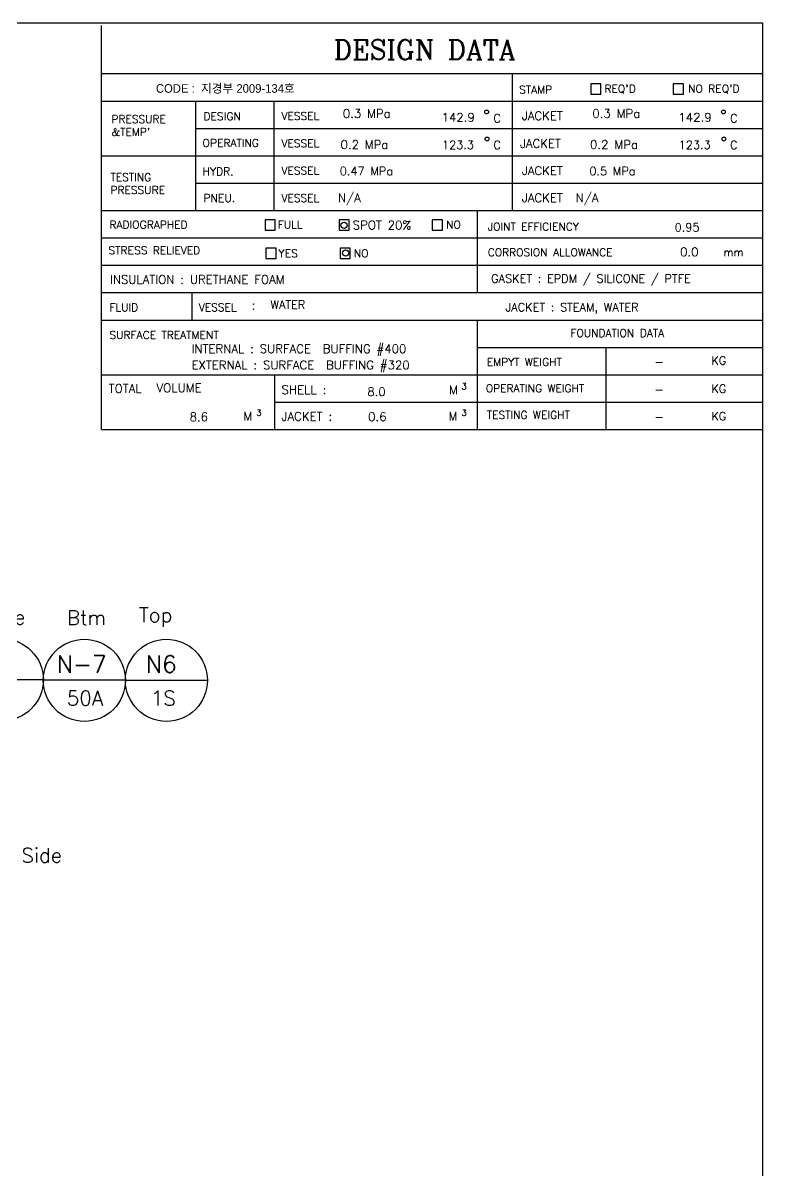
# Model space of a CAD drawing. Extents: x -25020 to 76207, y -43768 to 84651.
# Drawn here: x 7928 to 10242, y 3624 to 7142 of the extents above; entities that cross this region are included whole.
import ezdxf

# ---------------------------------------------------------------- set-up
doc = ezdxf.new("R2010")
doc.units = 0
doc.header["$LTSCALE"] = 120
doc.header["$MEASUREMENT"] = 0
for name, color, linetype in [('4', 130, 'CONTINUOUS'), ('L3', 3, 'CONTINUOUS'), ('치수선', 4, 'CONTINUOUS')]:
    doc.layers.add(name, color=color, linetype=linetype)
doc.styles.add('H', font='')
doc.styles.add('ROMANC', font='romanc')
doc.styles.add('ROMANS', font='romans.shx')
doc.styles.get("Standard").update_dxf_attribs({"font": 'romans.shx'})
doc.styles.get('H').set_extended_font_data('Dotum')

msp = doc.modelspace()

# ---------------------------------------------------------------- linework, layer by layer
at = {"layer": '4', "lineweight": -2}
for p, q in [((0, 7142.48), (10198.02, 7142.48)), ((0, 7142.48), (10198.02, 7142.48)), ((10198.02, 7142.48), (10198.02, 0)), ((10198.02, 7142.48), (10198.02, 0)), ((9670.48, 6955.51), (9670.48, 6924.32)), ((9701.67, 6955.51), (9670.48, 6955.51)), ((9701.67, 6924.32), (9701.67, 6955.51)), ((9923.65, 6955.51), (9923.65, 6924.32)), ((9954.84, 6955.51), (9923.65, 6955.51)), ((9954.84, 6924.32), (9954.84, 6955.51)), ((9670.48, 6924.32), (9701.67, 6924.32)), ((9923.65, 6924.32), (9954.84, 6924.32)), ((8670.99, 6538.44), (8670.99, 6507.25)), ((8702.18, 6538.44), (8670.99, 6538.44)), ((8702.18, 6507.25), (8702.18, 6538.44)), ((8898.19, 6538.44), (8898.19, 6507.25)), ((8929.37, 6538.44), (8898.19, 6538.44)), ((8929.37, 6507.25), (8929.37, 6538.44)), ((9183.86, 6538.44), (9183.86, 6507.25)), ((9215.04, 6538.44), (9183.86, 6538.44)), ((9215.04, 6507.25), (9215.04, 6538.44)), ((8670.99, 6507.25), (8702.18, 6507.25)), ((8898.19, 6507.25), (8929.37, 6507.25)), ((9183.86, 6507.25), (9215.04, 6507.25)), ((8673.21, 6451.39), (8673.21, 6420.2)), ((8704.39, 6451.39), (8673.21, 6451.39)), ((8704.39, 6420.2), (8704.39, 6451.39)), ((8901.14, 6451.39), (8901.14, 6420.2)), ((8932.33, 6451.39), (8901.14, 6451.39)), ((8932.33, 6420.2), (8932.33, 6451.39)), ((8673.21, 6420.2), (8704.39, 6420.2)), ((8901.14, 6420.2), (8932.33, 6420.2))]:
    msp.add_line(p, q, dxfattribs=at)
for centre, radius in [((9350.86, 6869.44), 5.77), ((10077.6, 6869.44), 5.77), ((9352.02, 6786.68), 5.77), ((10078.77, 6786.68), 5.77), ((8913.41, 6521.41), 9.59), ((8918.04, 6436.58), 9.59)]:
    msp.add_circle(centre, radius, dxfattribs=at)
at = {"layer": 'L3', "lineweight": -2}
for p, q in [((8169.1, 5895.32), (8169.1, 7134.75)), ((8169.1, 6986.9), (10198.02, 6986.9)), ((9430.31, 6567.06), (9430.31, 6986.9)), ((8169.1, 6902.93), (10198.02, 6902.93)), ((8458.68, 6567.06), (8458.68, 6902.93)), ((8698.59, 6567.06), (8698.59, 6902.93)), ((8458.68, 6818.97), (10198.02, 6818.97)), ((8169.1, 6735), (10198.02, 6735)), ((8458.68, 6651.03), (10198.02, 6651.03)), ((8169.1, 6567.06), (10198.02, 6567.06)), ((9322.35, 6315.16), (9322.35, 6567.06)), ((8169.1, 6483.1), (10198.02, 6483.1)), ((8169.1, 6399.13), (10198.02, 6399.13)), ((8169.1, 6315.16), (10198.02, 6315.16)), ((8446.69, 6231.19), (8446.69, 6315.16)), ((8169.1, 6231.19), (10198.02, 6231.19)), ((9322.35, 5895.32), (9322.35, 6231.19)), ((9322.35, 6147.22), (10198.02, 6147.22)), ((9718.2, 5895.32), (9718.2, 6147.22)), ((8169.1, 6063.26), (10198.02, 6063.26)), ((8699.88, 6063.26), (8699.88, 5895.32)), ((8699.88, 5979.29), (10198.02, 5979.29)), ((8169.1, 5895.32), (10198.02, 5895.32)), ((7990.2, 5127.69), (7738.3, 5127.69)), ((8242.09, 5126.1), (7990.19, 5126.1)), ((8242.09, 5126.1), (8494, 5126.1))]:
    msp.add_line(p, q, dxfattribs=at)
for centre in [(7864.25, 5127.69), (8116.14, 5126.1), (8368.05, 5126.1)]:
    msp.add_circle(centre, 125.95, dxfattribs=at)

# ---------------------------------------------------------------- texts
at = {"layer": '4', "color": 7, "lineweight": -2, "style": 'ROMANC'}
msp.add_text('DESIGN DATA', height=59.9771, dxfattribs=at).set_placement((8881.58, 7030.71))
at = {"layer": '4', "lineweight": -2, "style": 'ROMANS'}
for s, height, p in [('STAMP', 23.991, (9450.31, 6925.71)), ("REQ'D", 23.991, (9712.8, 6928.63)), ("NO REQ'D", 23.991, (9969.45, 6928.63)), ('DESIGN', 23.991, (8482.02, 6844.05)), ('VESSEL', 23.991, (8721.17, 6845.13)), ('0.3 MPa', 26.39, (8909.35, 6851.51)), ('142.9', 26.39, (9212.82, 6839.68)), ('C', 25.49, (9371.4, 6837.39)), ('JACKET', 26.39, (9459.17, 6844.6)), ('0.3 MPa', 26.39, (9675.32, 6851.51)), ('142.9', 26.39, (9939.57, 6839.68)), ('C', 25.49, (10098.15, 6837.39)), ('PRESSURE', 23.991, (8199.11, 6835.3)), ("&TEMP'", 23.991, (8199.11, 6795.88)), ('OPERATING', 23.991, (8479.1, 6762.38)), ('VESSEL', 23.991, (8721.17, 6761.16)), ('0.2 MPa', 26.39, (8902.36, 6756.06)), ('123.3', 25.49, (9213.63, 6755.67)), ('C', 25.49, (9371.4, 6755.29)), ('JACKET', 26.39, (9453.35, 6759.38)), ('0.2 MPa', 26.39, (9668.33, 6756.06)), ('123.3', 25.49, (9940.38, 6755.67)), ('C', 25.49, (10098.15, 6755.29)), ('HYDR.', 23.991, (8479.1, 6674.89)), ('VESSEL', 23.991, (8721.17, 6677.19)), ('0.47 MPa', 25.49, (8900.03, 6675.34)), ('JACKET', 26.39, (9459.17, 6676.09)), ('0.5 MPa', 25.49, (9666, 6675.34)), ('TESTING', 23.991, (8196.19, 6657.39)), ('PRESSURE', 23.991, (8196.19, 6617.97)), ('PNEU.', 23.991, (8482.02, 6593.22)), ('VESSEL', 23.991, (8721.17, 6593.22)), ('N/A', 26.39, (8894.5, 6592.72)), ('JACKET', 26.39, (9459.17, 6592.95)), ('N/A', 26.39, (9623.99, 6592.72)), ('RADIOGRAPHED', 23.9908, (8193.28, 6511.56)), ('FULL', 23.991, (8709.51, 6511.56)), ('SPOT 20%', 26.39, (8939.77, 6509.34)), ('NO', 23.991, (9226.12, 6511.56)), ('JOINT EFFICIENCY', 23.9908, (9354.06, 6505.73)), ('0.95', 25.49, (9927.84, 6503.05)), ('STRESS RELIEVED', 23.9908, (8190.36, 6432.81)), ('YES', 23.991, (8712.42, 6424.06)), ('NO', 23.991, (8942.83, 6424.06)), ('CORROSION ALLOWANCE', 23.9908, (9354.06, 6426.98)), ('0.0', 26.39, (9944.69, 6426.98)), ('mm', 23.991, (10077.37, 6426.98)), ('GASKET : EPDM / SILICONE / PTFE', 25.4903, (9364.63, 6345.78)), ('INSULATION : URETHANE FOAM', 26.3899, (8194.56, 6342.23)), ('FLUID', 23.991, (8193.28, 6257.82)), ('VESSEL', 23.991, (8467.43, 6257.82)), (':', 26.39, (8629.25, 6263.48)), ('WATER', 25.49, (8687.39, 6265.76)), ('JACKET : STEAM, WATER', 25.4903, (9408.9, 6257.73)), ('SURFACE TREATMENT', 23.9908, (8193.28, 6173.24)), ('FOUNDATION DATA', 23.9908, (9607.8, 6179.08)), ('INTERNAL : SURFACE  BUFFING #400', 26.3899, (8445.15, 6129.92)), ('EXTERNAL : SURFACE  BUFFING #320', 26.3899, (8445.15, 6080.01)), ('EMPYT WEIGHT', 23.9908, (9351.15, 6090.39)), ('-', 26.39, (9865.55, 6089.22)), ('KG', 25.49, (10040.68, 6094.12)), ('TOTAL', 26.51, (8190.79, 6007.91)), ('VOLUME', 26.51, (8337.45, 6009.98)), ('SHELL :', 26.51, (8721.36, 6004.12)), ('8.0', 26.39, (8984.55, 5998.22)), ('M', 26.51, (9235.47, 6004.11)), ('3', 18.71, (9273.67, 6018.51)), ('OPERATING WEIGHT', 23.9908, (9348.23, 6009.92)), ('KG', 25.49, (10040.68, 6007.84)), ('-', 26.39, (9865.55, 6005.25)), ('8.6', 26.39, (8439.22, 5921.06)), ('M', 26.51, (8604.17, 5923.38)), ('3', 18.71, (8643.88, 5937.38)), ('JACKET :', 26.51, (8721.21, 5922.39)), ('0.6', 26.39, (8987.06, 5921.48)), ('M', 26.51, (9233.96, 5923.38)), ('3', 18.71, (9273.67, 5937.38)), ('TESTING WEIGHT', 23.9908, (9351.15, 5928.25)), ('KG', 25.49, (10040.68, 5923.61)), ('-', 26.39, (9865.55, 5921.28)), ('Top', 44.608, (8283.31, 5304.64)), ('Side', 44.608, (7810.47, 5297.46)), ('Btm', 44.608, (8062.37, 5295.87)), ('N-7', 52.48, (8031.9, 5149.52)), ('N6', 52.48, (8305.02, 5149.52)), ('50A', 44.608, (8062.37, 5049.16)), ('1S', 44.608, (8320.3, 5049.16)), ('Side', 44.608, (7923.18, 4567.04))]:
    msp.add_text(s, height=height, dxfattribs=at).set_placement(p)
at = {"layer": '4', "linetype": 'Continuous', "insert": (10242.32, 5483.71), "char_height": 15, "attachment_point": 9}
msp.add_mtext('\\A1;', dxfattribs=at)
at = {"layer": '치수선', "lineweight": -2, "style": 'H'}
msp.add_text('CODE :  지경부 2009-134호', height=26.3899, dxfattribs=at).set_placement((8335.79, 6928.29))

doc.saveas('drawing.dxf')
